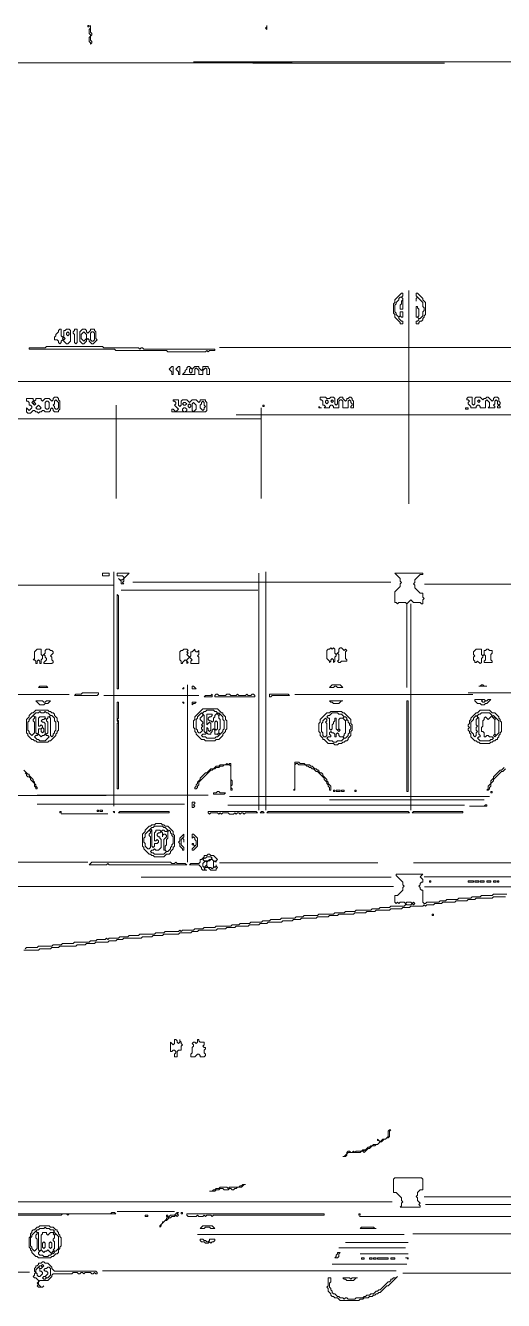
# Model space of a CAD drawing. Extents: x 12 to 2459, y 13 to 1740.
# Drawn here: x 1155 to 1514, y 783 to 1740 of the extents above; entities that cross this region are included whole.
import ezdxf

# ---------------------------------------------------------------- set-up
doc = ezdxf.new("R2010")
doc.units = 0
for name, color, linetype, lineweight in [('TRACE_CURVE', 6, 'Continuous', 0), ('TRACE_STRAIGHT', 5, 'Continuous', 0), ('TRACE_TEXT_SYMBOL', 6, 'Continuous', 0)]:
    doc.layers.add(name, color=color, linetype=linetype, lineweight=lineweight)

msp = doc.modelspace()

# ---------------------------------------------------------------- linework, layer by layer
at = {"layer": 'TRACE_CURVE', "color": 6}
for points in [[(1432, 1329), (1436, 1325), (1436, 1323), (1437, 1322), (1436, 1321), (1436, 1319), (1432, 1315), (1432, 1307), (1433, 1307), (1434, 1306), (1435, 1307), (1440, 1307), (1441, 1306), (1441, 1243), (1441, 1306), (1444, 1309), (1446, 1307), (1451, 1307), (1452, 1306), (1453, 1306), (1453, 1309), (1454, 1310), (1453, 1311), (1453, 1314), (1451, 1314), (1447, 1318), (1447, 1320), (1446, 1321), (1447, 1322), (1447, 1324), (1451, 1328), (1453, 1328), (1453, 1329)], [(1440, 1081), (1441, 1082), (1444, 1082), (1445, 1081), (1444, 1080), (1441, 1080)], [(1445, 1081), (1446, 1082), (1447, 1081), (1446, 1080)]]:
    msp.add_lwpolyline(points, close=True, dxfattribs=at)
for points in [[(1433, 1103), (1433, 1102), (1438, 1097), (1438, 1095), (1439, 1094), (1438, 1093), (1438, 1091), (1434, 1087), (1432, 1087), (1432, 1082), (1433, 1081), (1434, 1082), (1435, 1081), (1436, 1082), (1439, 1082), (1440, 1081), (1440, 1080), (1439, 1079), (1429, 1079), (1428, 1078), (1421, 1078), (1420, 1077), (1415, 1077), (1414, 1076), (1403, 1076), (1402, 1075), (1395, 1075), (1394, 1074), (1387, 1074), (1386, 1073), (1375, 1073), (1374, 1072), (1364, 1072), (1363, 1071), (1358, 1071), (1357, 1070), (1347, 1070), (1346, 1069), (1339, 1069), (1338, 1068), (1333, 1068), (1332, 1067), (1324, 1067), (1323, 1066), (1316, 1066), (1315, 1065), (1310, 1065), (1309, 1064), (1298, 1064), (1297, 1063), (1289, 1063), (1288, 1062), (1282, 1062), (1281, 1061), (1273, 1061), (1272, 1060), (1271, 1061), (1270, 1060), (1260, 1060), (1259, 1059), (1253, 1059), (1252, 1058), (1241, 1058), (1240, 1057)], [(1452, 1091), (1451, 1092), (1451, 1093), (1450, 1094), (1451, 1095), (1451, 1096), (1452, 1097), (1453, 1097), (1453, 1099), (1451, 1101), (1453, 1103), (1433, 1103)], [(1516, 1088), (1506, 1088), (1505, 1087), (1497, 1087), (1496, 1086), (1490, 1086), (1489, 1085), (1480, 1085), (1479, 1084), (1471, 1084), (1470, 1083), (1466, 1083), (1465, 1082), (1456, 1082), (1455, 1081), (1454, 1081), (1453, 1082), (1453, 1091), (1452, 1091)], [(1374, 1071), (1382, 1071), (1383, 1072), (1389, 1072), (1390, 1073), (1401, 1073), (1402, 1074), (1410, 1074), (1411, 1075), (1417, 1075), (1418, 1076), (1428, 1076), (1429, 1077), (1437, 1077), (1438, 1078), (1443, 1078), (1444, 1079), (1453, 1079), (1454, 1080), (1455, 1079), (1456, 1080), (1461, 1080), (1462, 1081), (1467, 1081), (1468, 1082), (1477, 1082), (1478, 1083), (1486, 1083), (1487, 1084), (1492, 1084), (1493, 1085), (1505, 1085), (1506, 1086), (1515, 1086)], [(1154, 1046), (1165, 1046), (1166, 1047), (1174, 1047), (1175, 1048), (1180, 1048), (1181, 1049), (1193, 1049), (1194, 1050), (1200, 1050), (1201, 1051), (1207, 1051), (1208, 1052), (1217, 1052), (1218, 1053), (1223, 1053), (1224, 1054), (1228, 1054), (1229, 1055), (1242, 1055), (1243, 1056), (1250, 1056), (1251, 1057), (1258, 1057), (1259, 1058), (1270, 1058), (1271, 1059), (1279, 1059), (1280, 1060), (1284, 1060), (1285, 1061), (1298, 1061), (1299, 1062), (1305, 1062), (1306, 1063), (1312, 1063), (1313, 1064), (1322, 1064), (1323, 1065), (1330, 1065), (1331, 1066), (1336, 1066), (1337, 1067), (1347, 1067), (1348, 1068), (1355, 1068), (1356, 1069), (1361, 1069), (1362, 1070), (1373, 1070), (1374, 1071)], [(1240, 1057), (1233, 1057), (1232, 1056), (1226, 1056), (1225, 1055), (1218, 1055), (1217, 1054), (1216, 1055), (1215, 1054), (1209, 1054), (1208, 1053), (1204, 1053), (1203, 1052), (1192, 1052), (1191, 1051), (1183, 1051), (1182, 1050), (1176, 1050), (1175, 1049), (1165, 1049), (1164, 1048), (1156, 1048), (1155, 1047)]]:
    msp.add_lwpolyline(points, dxfattribs=at)
at = {"layer": 'TRACE_STRAIGHT', "color": 5}
for p, q in [((1075.63, 1711.87), (1355, 1711.87)), ((1281, 1712.64), (1716, 1712.64)), ((1325.63, 1711.61), (1469.38, 1711.61)), ((1442.51, 1541), (1442.51, 1381)), ((1300.63, 1498.27), (1663.09, 1498.27)), ((1100, 1472.81), (1699, 1472.81)), ((1223.12, 1455), (1223.12, 1385)), ((1313, 1447.89), (1785, 1447.89)), ((1331.82, 1453), (1331.82, 1385)), ((1114.52, 1444.74), (1219.35, 1444.74)), ((1199, 1444.74), (1331.82, 1444.74)), ((1221.34, 1330), (1221.34, 1154)), ((1235.62, 1322.26), (1429, 1322.26)), ((1330.11, 1329), (1330.11, 1151)), ((1335.33, 1330), (1335.33, 1151)), ((1454.37, 1320.78), (1558, 1320.78)), ((1125.56, 1319.87), (1221.34, 1319.87)), ((1226.87, 1316.1), (1329.37, 1316.1)), ((1444.01, 1306), (1444.01, 1151)), ((1276.65, 1245), (1276.65, 1112)), ((1050, 1237.74), (1188, 1237.74)), ((1214, 1237.19), (1285, 1237.19)), ((1357, 1237.96), (1490.64, 1237.96)), ((1487, 1239), (1560, 1239)), ((854, 1161.96), (1215.63, 1161.96)), ((1164, 1162.4), (1292, 1162.4)), ((1308, 1161.38), (1503, 1161.38)), ((1383, 1158.74), (1499, 1158.74)), ((1164, 1155.56), (1274.38, 1155.56)), ((1306.85, 1154.71), (1484.38, 1154.71)), ((1181.87, 1148.39), (1216.88, 1148.39)), ((1142, 1112), (1202, 1112)), ((1300.62, 1111.42), (1419.38, 1111.42)), ((1446, 1111.4), (1618.85, 1111.4)), ((1241.87, 1100.73), (1429.38, 1100.73)), ((1454, 1100.96), (1579, 1100.96)), ((1125.63, 1093.75), (1431, 1093.75)), ((1454.38, 1093.55), (1555.62, 1093.55)), ((1125.02, 856.96), (1430, 856.96)), ((1454, 860.82), (1590.7, 860.82)), ((1455, 855.11), (1576.88, 855.11)), ((1224, 849.69), (1266.88, 849.69)), ((1405.62, 846.11), (1590.7, 846.11)), ((1445.62, 832.97), (1747, 832.97)), ((1284, 832.56), (1439, 832.56)), ((1395, 826.62), (1442, 826.62)), ((1390, 822.62), (1440, 822.62)), ((1406, 818.12), (1442, 818.12)), ((926, 804.2), (1158.13, 804.2)), ((1213, 805.21), (1433, 805.21)), ((1385, 810.25), (1441, 810.25)), ((1438.12, 803.42), (1613, 803.42))]:
    msp.add_line(p, q, dxfattribs=at)
at = {"layer": 'TRACE_TEXT_SYMBOL', "color": 6}
for points in [[(1202, 1740), (1203, 1740), (1203, 1739), (1202, 1739)], [(1204, 1740), (1204, 1738), (1203, 1737), (1203, 1734), (1204, 1733), (1204, 1732), (1203, 1731), (1203, 1728), (1204, 1727), (1204, 1726), (1205, 1727), (1205, 1728), (1204, 1729), (1204, 1732), (1205, 1733), (1205, 1734), (1204, 1735)], [(1336, 1740), (1336, 1739), (1335, 1738), (1336, 1737)], [(1437, 1539), (1432, 1534), (1432, 1532), (1431, 1531), (1431, 1524), (1432, 1523), (1432, 1521), (1436, 1517), (1436, 1516), (1438, 1516), (1438, 1518), (1437, 1518), (1435, 1520), (1435, 1521), (1436, 1522), (1437, 1521), (1438, 1521), (1438, 1525), (1436, 1525), (1436, 1522), (1435, 1521), (1433, 1523), (1433, 1524), (1432, 1525), (1432, 1530), (1433, 1531), (1433, 1532), (1435, 1534), (1435, 1535), (1436, 1536), (1437, 1536), (1438, 1535), (1438, 1534), (1437, 1533), (1437, 1531), (1436, 1530), (1436, 1527), (1438, 1527), (1438, 1535), (1437, 1536), (1438, 1537), (1438, 1539)], [(1448, 1539), (1448, 1537), (1449, 1536), (1448, 1535), (1448, 1533), (1448, 1535), (1449, 1536), (1453, 1532), (1453, 1529), (1454, 1528), (1454, 1526), (1453, 1525), (1453, 1522), (1451, 1520), (1450, 1520), (1449, 1521), (1450, 1522), (1450, 1527), (1449, 1528), (1449, 1529), (1448, 1529), (1448, 1521), (1449, 1521), (1450, 1520), (1450, 1519), (1449, 1518), (1448, 1518), (1448, 1516), (1450, 1516), (1450, 1517), (1451, 1518), (1452, 1518), (1453, 1519), (1453, 1520), (1454, 1521), (1454, 1522), (1455, 1523), (1455, 1532), (1453, 1534), (1453, 1535), (1449, 1539)], [(1181, 1512), (1180, 1511), (1180, 1510), (1178, 1508), (1178, 1507), (1177, 1506), (1177, 1504), (1179, 1504), (1180, 1503), (1180, 1502), (1181, 1501), (1182, 1502), (1182, 1503), (1183, 1504), (1186, 1501), (1187, 1501), (1189, 1503), (1189, 1511), (1188, 1512), (1186, 1512), (1185, 1511), (1184, 1511), (1184, 1507), (1183, 1506), (1182, 1507), (1182, 1512)], [(1183, 1505), (1184, 1506), (1185, 1505), (1184, 1504)], [(1186, 1509), (1187, 1510), (1188, 1509), (1188, 1508), (1187, 1507), (1186, 1508)], [(1192, 1512), (1192, 1511), (1191, 1510), (1191, 1509), (1192, 1508), (1192, 1502), (1193, 1501), (1194, 1502), (1194, 1512)], [(1198, 1512), (1196, 1510), (1196, 1503), (1198, 1501), (1199, 1501), (1201, 1503), (1201, 1504), (1202, 1505), (1203, 1504), (1203, 1503), (1205, 1501), (1206, 1501), (1209, 1504), (1208, 1505), (1208, 1510), (1207, 1511), (1207, 1512), (1204, 1512), (1204, 1511), (1202, 1509), (1201, 1510), (1201, 1511), (1200, 1512)], [(1199, 1510), (1201, 1508), (1201, 1505), (1199, 1503), (1197, 1505), (1197, 1508)], [(1204, 1509), (1205, 1510), (1206, 1510), (1207, 1509), (1207, 1504), (1206, 1503), (1205, 1503), (1204, 1504)], [(1171, 1499), (1170, 1498), (1158, 1498), (1158, 1497), (1222, 1497), (1223, 1496), (1261, 1496), (1262, 1495), (1290, 1495), (1291, 1496), (1292, 1495), (1293, 1496), (1297, 1496), (1297, 1497), (1244, 1497), (1243, 1498), (1242, 1498), (1241, 1497), (1240, 1498), (1214, 1498), (1213, 1499)], [(1265, 1484), (1263, 1482), (1265, 1480), (1265, 1478), (1266, 1478), (1266, 1484)], [(1270, 1484), (1268, 1482), (1270, 1480), (1270, 1478), (1271, 1478), (1271, 1484)], [(1277, 1484), (1276, 1483), (1276, 1482), (1275, 1481), (1275, 1480), (1273, 1478), (1282, 1478), (1282, 1482), (1283, 1483), (1285, 1481), (1285, 1478), (1288, 1478), (1288, 1481), (1290, 1483), (1291, 1482), (1291, 1478), (1293, 1478), (1293, 1482), (1292, 1483), (1292, 1484), (1288, 1484), (1288, 1482), (1287, 1481), (1285, 1483), (1285, 1484), (1282, 1484), (1280, 1482), (1278, 1484)], [(1278, 1482), (1279, 1483), (1280, 1482), (1280, 1480), (1279, 1479), (1278, 1480)], [(1177, 1461), (1176, 1460), (1176, 1459), (1175, 1458), (1173, 1460), (1170, 1460), (1168, 1458), (1167, 1459), (1167, 1460), (1163, 1460), (1163, 1459), (1162, 1458), (1161, 1459), (1161, 1460), (1156, 1460), (1156, 1458), (1157, 1458), (1158, 1457), (1158, 1455), (1159, 1455), (1160, 1454), (1160, 1453), (1158, 1451), (1156, 1453), (1156, 1450), (1157, 1449), (1159, 1449), (1161, 1451), (1162, 1451), (1163, 1450), (1164, 1450), (1165, 1449), (1166, 1450), (1167, 1450), (1168, 1451), (1169, 1451), (1170, 1450), (1173, 1450), (1174, 1451), (1174, 1452), (1175, 1453), (1176, 1452), (1176, 1451), (1177, 1450), (1180, 1450), (1180, 1451), (1181, 1452), (1181, 1458), (1180, 1459), (1180, 1460), (1179, 1461)], [(1160, 1457), (1161, 1458), (1162, 1457), (1161, 1456)], [(1161, 1456), (1162, 1457), (1163, 1456), (1162, 1455)], [(1165, 1455), (1167, 1453), (1166, 1452), (1164, 1452), (1163, 1453)], [(1170, 1457), (1171, 1458), (1172, 1458), (1173, 1457), (1173, 1453), (1172, 1452), (1171, 1452), (1170, 1453)], [(1177, 1458), (1178, 1459), (1180, 1457), (1180, 1453), (1179, 1452), (1178, 1452), (1177, 1453), (1177, 1454), (1176, 1455), (1177, 1456)], [(1266, 1459), (1266, 1458), (1267, 1458), (1268, 1457), (1268, 1456), (1267, 1455), (1270, 1452), (1268, 1450), (1266, 1452), (1265, 1452), (1265, 1450), (1290, 1450), (1291, 1451), (1291, 1457), (1290, 1458), (1290, 1459), (1286, 1459), (1286, 1458), (1285, 1457), (1283, 1459), (1280, 1459), (1278, 1457), (1276, 1459), (1273, 1459), (1272, 1458), (1272, 1455), (1271, 1454), (1270, 1455), (1270, 1459)], [(1273, 1456), (1274, 1457), (1275, 1457), (1276, 1456), (1275, 1455), (1274, 1455)], [(1277, 1455), (1278, 1456), (1279, 1455), (1279, 1454), (1278, 1453), (1277, 1454)], [(1280, 1456), (1281, 1457), (1283, 1455), (1283, 1452), (1281, 1450), (1280, 1451)], [(1287, 1457), (1288, 1458), (1289, 1457), (1289, 1455), (1290, 1454), (1289, 1453), (1289, 1452), (1288, 1451), (1286, 1453), (1286, 1455), (1287, 1456)], [(1333, 1455), (1334, 1455), (1334, 1454), (1333, 1454)], [(1376, 1461), (1376, 1459), (1377, 1459), (1378, 1458), (1378, 1455), (1379, 1455), (1380, 1454), (1379, 1453), (1383, 1453), (1383, 1454), (1384, 1455), (1385, 1455), (1386, 1454), (1386, 1453), (1390, 1453), (1390, 1458), (1391, 1459), (1392, 1459), (1393, 1458), (1393, 1453), (1397, 1453), (1397, 1458), (1398, 1459), (1399, 1458), (1399, 1457), (1400, 1456), (1400, 1455), (1399, 1454), (1399, 1453), (1401, 1453), (1401, 1458), (1400, 1459), (1400, 1460), (1399, 1461), (1398, 1461), (1397, 1460), (1396, 1460), (1396, 1459), (1395, 1458), (1393, 1460), (1393, 1461), (1391, 1461), (1389, 1459), (1389, 1456), (1388, 1455), (1387, 1456), (1387, 1460), (1386, 1461), (1384, 1461), (1383, 1460), (1381, 1460), (1380, 1461)], [(1380, 1458), (1381, 1459), (1382, 1458), (1382, 1457), (1381, 1456), (1380, 1457)], [(1384, 1458), (1385, 1459), (1386, 1458), (1385, 1457)], [(1487, 1461), (1486, 1460), (1486, 1459), (1487, 1459), (1488, 1458), (1487, 1457), (1487, 1456), (1489, 1454), (1489, 1453), (1493, 1453), (1493, 1454), (1494, 1455), (1495, 1455), (1496, 1454), (1496, 1453), (1500, 1453), (1500, 1458), (1501, 1459), (1503, 1457), (1503, 1454), (1502, 1453), (1507, 1453), (1507, 1454), (1506, 1455), (1507, 1456), (1507, 1458), (1508, 1459), (1509, 1458), (1509, 1456), (1510, 1455), (1509, 1454), (1509, 1453), (1511, 1453), (1511, 1454), (1510, 1455), (1511, 1456), (1511, 1457), (1510, 1458), (1510, 1460), (1509, 1461), (1507, 1461), (1506, 1460), (1506, 1459), (1505, 1458), (1502, 1461), (1501, 1461), (1500, 1460), (1499, 1460), (1498, 1459), (1496, 1461), (1493, 1461), (1492, 1460), (1492, 1456), (1491, 1455), (1490, 1456), (1490, 1461)], [(1494, 1458), (1495, 1459), (1496, 1458), (1495, 1457)], [(1273, 1452), (1274, 1453), (1275, 1453), (1276, 1452), (1276, 1451), (1275, 1450), (1274, 1450), (1273, 1451)], [(1375, 1454), (1375, 1453), (1377, 1453), (1376, 1453)], [(1485, 1453), (1487, 1453), (1487, 1452), (1485, 1452)], [(1213, 1329), (1213, 1327), (1218, 1327), (1218, 1329)], [(1224, 1329), (1224, 1327), (1228, 1327), (1229, 1326), (1229, 1325), (1228, 1324), (1226, 1324), (1225, 1325), (1227, 1323), (1227, 1321), (1229, 1321), (1228, 1322), (1229, 1323), (1229, 1325), (1233, 1329)], [(1224, 1313), (1224, 1242), (1225, 1242), (1225, 1312)], [(1384, 1273), (1383, 1272), (1382, 1272), (1381, 1271), (1381, 1265), (1383, 1263), (1383, 1262), (1384, 1263), (1384, 1264), (1385, 1265), (1386, 1264), (1386, 1262), (1387, 1263), (1387, 1266), (1388, 1267), (1388, 1268), (1389, 1269), (1390, 1268), (1390, 1264), (1389, 1263), (1390, 1262), (1391, 1262), (1392, 1263), (1396, 1263), (1396, 1264), (1395, 1265), (1395, 1270), (1396, 1271), (1395, 1272), (1394, 1271), (1392, 1273), (1391, 1273), (1390, 1272), (1390, 1270), (1388, 1268), (1387, 1269), (1387, 1272), (1386, 1273), (1385, 1272)], [(1164, 1272), (1162, 1270), (1162, 1265), (1161, 1264), (1162, 1264), (1163, 1263), (1163, 1261), (1164, 1261), (1164, 1263), (1165, 1264), (1166, 1263), (1166, 1261), (1167, 1261), (1167, 1264), (1168, 1265), (1168, 1267), (1169, 1268), (1170, 1267), (1170, 1266), (1171, 1265), (1171, 1264), (1169, 1262), (1169, 1261), (1175, 1261), (1176, 1262), (1176, 1263), (1175, 1264), (1175, 1266), (1174, 1267), (1176, 1269), (1176, 1270), (1175, 1271), (1174, 1271), (1173, 1272), (1171, 1272), (1170, 1271), (1170, 1269), (1168, 1267), (1167, 1268), (1167, 1272)], [(1274, 1272), (1273, 1271), (1272, 1271), (1271, 1270), (1271, 1264), (1272, 1263), (1272, 1261), (1273, 1261), (1273, 1262), (1275, 1264), (1276, 1263), (1276, 1261), (1277, 1262), (1276, 1263), (1276, 1264), (1278, 1266), (1280, 1264), (1279, 1263), (1279, 1261), (1285, 1261), (1285, 1266), (1284, 1267), (1285, 1268), (1285, 1271), (1284, 1270), (1283, 1270), (1282, 1271), (1282, 1272), (1280, 1270), (1279, 1270), (1279, 1267), (1278, 1266), (1276, 1268), (1277, 1269), (1276, 1270), (1277, 1271), (1276, 1272)], [(1493, 1272), (1491, 1270), (1491, 1268), (1492, 1267), (1491, 1266), (1491, 1264), (1492, 1263), (1492, 1262), (1493, 1262), (1494, 1263), (1496, 1261), (1497, 1262), (1497, 1265), (1498, 1266), (1498, 1267), (1499, 1268), (1500, 1267), (1500, 1264), (1499, 1263), (1499, 1262), (1505, 1262), (1505, 1263), (1504, 1264), (1504, 1268), (1505, 1269), (1505, 1271), (1503, 1271), (1502, 1272), (1501, 1272), (1500, 1271), (1499, 1271), (1499, 1268), (1498, 1267), (1497, 1268), (1497, 1272)], [(1385, 1245), (1383, 1243), (1386, 1243), (1387, 1244), (1388, 1244), (1389, 1243), (1393, 1243), (1391, 1245)], [(1497, 1245), (1496, 1244), (1495, 1244), (1501, 1244), (1499, 1244), (1498, 1245)], [(1166, 1244), (1165, 1243), (1172, 1243), (1171, 1244)], [(1198, 1239), (1197, 1238), (1193, 1238), (1192, 1237), (1209, 1237), (1210, 1238), (1210, 1239)], [(1274, 1243), (1273, 1242), (1274, 1242)], [(1280, 1244), (1280, 1242), (1283, 1242), (1281, 1244)], [(1295, 1238), (1294, 1237), (1290, 1237), (1289, 1236), (1295, 1236)], [(1298, 1238), (1297, 1237), (1297, 1236), (1327, 1236), (1327, 1237), (1326, 1238), (1325, 1238), (1324, 1237), (1322, 1237), (1321, 1238), (1320, 1237), (1315, 1237), (1314, 1238), (1313, 1237), (1309, 1237), (1308, 1238), (1306, 1238), (1305, 1237), (1300, 1237), (1299, 1238)], [(1338, 1238), (1338, 1236), (1339, 1236), (1340, 1237), (1353, 1237), (1352, 1238)], [(1163, 1226), (1161, 1224), (1160, 1224), (1158, 1222), (1158, 1221), (1156, 1219), (1156, 1209), (1157, 1208), (1157, 1207), (1160, 1204), (1161, 1204), (1162, 1203), (1163, 1203), (1164, 1202), (1172, 1202), (1173, 1203), (1174, 1203), (1178, 1207), (1178, 1208), (1179, 1209), (1179, 1210), (1180, 1211), (1180, 1217), (1179, 1218), (1179, 1220), (1177, 1222), (1177, 1223), (1176, 1224), (1175, 1224), (1174, 1225), (1173, 1225), (1172, 1226)], [(1165, 1224), (1166, 1225), (1167, 1224), (1169, 1224), (1170, 1225), (1171, 1224), (1172, 1224), (1174, 1222), (1173, 1221), (1172, 1221), (1172, 1220), (1171, 1219), (1170, 1220), (1170, 1221), (1166, 1221), (1165, 1220), (1165, 1214), (1166, 1214), (1167, 1215), (1168, 1214), (1168, 1213), (1167, 1212), (1165, 1212), (1165, 1209), (1164, 1208), (1163, 1209), (1163, 1221), (1162, 1221), (1161, 1222), (1163, 1224)], [(1163, 1233), (1166, 1230), (1169, 1230), (1170, 1231), (1172, 1231), (1174, 1233), (1171, 1233), (1170, 1232), (1169, 1232), (1168, 1233)], [(1224, 1232), (1224, 1218), (1225, 1217), (1224, 1216), (1224, 1167), (1225, 1167), (1225, 1218), (1224, 1219), (1225, 1220), (1225, 1232)], [(1273, 1232), (1274, 1231), (1274, 1232)], [(1280, 1232), (1280, 1230), (1281, 1231), (1282, 1231), (1283, 1232)], [(1288, 1227), (1282, 1221), (1282, 1219), (1281, 1218), (1281, 1213), (1282, 1212), (1282, 1210), (1283, 1209), (1283, 1208), (1287, 1204), (1289, 1204), (1290, 1203), (1297, 1203), (1298, 1204), (1300, 1204), (1303, 1207), (1303, 1208), (1305, 1210), (1305, 1211), (1306, 1212), (1306, 1218), (1305, 1219), (1305, 1221), (1303, 1223), (1303, 1224), (1302, 1224), (1299, 1227)], [(1290, 1225), (1291, 1226), (1296, 1226), (1297, 1225), (1298, 1225), (1299, 1224), (1297, 1222), (1297, 1221), (1296, 1220), (1296, 1218), (1295, 1217), (1294, 1218), (1293, 1218), (1292, 1219), (1292, 1220), (1293, 1221), (1294, 1221), (1295, 1222), (1295, 1223), (1291, 1223), (1291, 1215), (1293, 1217), (1294, 1216), (1294, 1211), (1293, 1210), (1292, 1211), (1292, 1212), (1291, 1213), (1291, 1210), (1290, 1209), (1289, 1210), (1289, 1222), (1288, 1223), (1288, 1224), (1289, 1225)], [(1384, 1225), (1383, 1224), (1381, 1224), (1376, 1219), (1376, 1217), (1375, 1216), (1375, 1210), (1376, 1209), (1376, 1207), (1378, 1205), (1378, 1204), (1379, 1204), (1382, 1201), (1386, 1201), (1387, 1200), (1389, 1200), (1390, 1201), (1392, 1201), (1393, 1202), (1394, 1202), (1395, 1203), (1396, 1203), (1397, 1204), (1397, 1205), (1399, 1207), (1399, 1210), (1400, 1211), (1400, 1215), (1399, 1216), (1399, 1219), (1394, 1224), (1393, 1224), (1392, 1225)], [(1383, 1233), (1384, 1232), (1385, 1232), (1386, 1231), (1390, 1231), (1392, 1233), (1393, 1233)], [(1441, 1233), (1442, 1233), (1442, 1165), (1441, 1165)], [(1496, 1226), (1494, 1224), (1493, 1224), (1489, 1220), (1489, 1219), (1488, 1218), (1488, 1216), (1487, 1215), (1487, 1214), (1488, 1213), (1487, 1212), (1487, 1211), (1488, 1210), (1488, 1209), (1489, 1208), (1489, 1206), (1492, 1203), (1493, 1203), (1494, 1202), (1495, 1202), (1496, 1201), (1503, 1201), (1504, 1202), (1505, 1202), (1506, 1203), (1507, 1203), (1508, 1204), (1509, 1204), (1509, 1205), (1510, 1206), (1510, 1207), (1511, 1208), (1511, 1209), (1512, 1210), (1512, 1217), (1511, 1218), (1511, 1219), (1510, 1220), (1510, 1221), (1507, 1224), (1505, 1224), (1503, 1226)], [(1492, 1234), (1492, 1233), (1494, 1231), (1496, 1231), (1497, 1230), (1499, 1230), (1500, 1231), (1501, 1231), (1504, 1234), (1502, 1234), (1501, 1233), (1500, 1233), (1499, 1234)], [(1497, 1233), (1498, 1234), (1499, 1234), (1500, 1233), (1499, 1232), (1498, 1232)], [(1161, 1222), (1162, 1221), (1162, 1220), (1161, 1219), (1161, 1218), (1162, 1217), (1162, 1209), (1160, 1207), (1158, 1209), (1158, 1210), (1157, 1211), (1157, 1217), (1158, 1218), (1158, 1219)], [(1169, 1219), (1170, 1220), (1171, 1219), (1171, 1218), (1172, 1217), (1172, 1209), (1171, 1208), (1170, 1209), (1170, 1216), (1169, 1217), (1168, 1217), (1167, 1218), (1168, 1219)], [(1173, 1221), (1174, 1222), (1175, 1222), (1177, 1220), (1177, 1218), (1178, 1217), (1178, 1211), (1177, 1210), (1177, 1209), (1176, 1208), (1176, 1207), (1175, 1206), (1174, 1207), (1174, 1220)], [(1287, 1224), (1288, 1223), (1288, 1222), (1286, 1220), (1286, 1219), (1288, 1217), (1288, 1216), (1287, 1215), (1288, 1214), (1287, 1213), (1287, 1212), (1288, 1211), (1286, 1209), (1285, 1209), (1284, 1210), (1284, 1211), (1283, 1212), (1283, 1219), (1284, 1220), (1284, 1221)], [(1297, 1217), (1298, 1218), (1299, 1217), (1299, 1212), (1298, 1211), (1297, 1212)], [(1299, 1223), (1300, 1224), (1301, 1223), (1300, 1222)], [(1300, 1222), (1301, 1223), (1303, 1221), (1303, 1219), (1304, 1218), (1304, 1212), (1303, 1211), (1303, 1210), (1301, 1208), (1300, 1209), (1300, 1211), (1301, 1212), (1301, 1219), (1300, 1220)], [(1380, 1220), (1381, 1219), (1381, 1218), (1380, 1217), (1381, 1216), (1381, 1207), (1380, 1206), (1379, 1206), (1378, 1207), (1378, 1209), (1377, 1210), (1377, 1216), (1378, 1217), (1378, 1218)], [(1385, 1224), (1389, 1224), (1390, 1223), (1392, 1223), (1394, 1221), (1393, 1220), (1391, 1220), (1390, 1219), (1390, 1212), (1389, 1211), (1388, 1212), (1388, 1220), (1387, 1220), (1387, 1218), (1386, 1217), (1386, 1216), (1385, 1215), (1385, 1212), (1384, 1211), (1383, 1212), (1383, 1220), (1382, 1220), (1381, 1221), (1382, 1222), (1383, 1222)], [(1393, 1220), (1394, 1221), (1395, 1221), (1396, 1220), (1396, 1219), (1395, 1218)], [(1395, 1218), (1396, 1219), (1397, 1218), (1397, 1217), (1398, 1216), (1398, 1215), (1399, 1214), (1399, 1212), (1398, 1211), (1398, 1209), (1397, 1208), (1397, 1207), (1395, 1205), (1394, 1205), (1393, 1206), (1394, 1207), (1394, 1208), (1395, 1209)], [(1493, 1222), (1494, 1221), (1494, 1220), (1493, 1219), (1493, 1215), (1494, 1214), (1493, 1213), (1493, 1211), (1494, 1210), (1493, 1209), (1493, 1207), (1492, 1206), (1491, 1207), (1491, 1208), (1489, 1210), (1489, 1217), (1491, 1219), (1491, 1220)], [(1496, 1223), (1497, 1224), (1503, 1224), (1505, 1222), (1502, 1219), (1500, 1221), (1499, 1220), (1499, 1219), (1498, 1218), (1498, 1214), (1497, 1213), (1497, 1210), (1498, 1210), (1499, 1209), (1499, 1206), (1500, 1206), (1501, 1207), (1502, 1207), (1503, 1206), (1505, 1206), (1506, 1205), (1505, 1204), (1504, 1204), (1503, 1203), (1496, 1203), (1494, 1205), (1495, 1206), (1496, 1206), (1496, 1207), (1495, 1208), (1495, 1220), (1494, 1221), (1494, 1222), (1495, 1223)], [(1505, 1221), (1506, 1222), (1507, 1221), (1506, 1220)], [(1506, 1220), (1507, 1221), (1508, 1220), (1507, 1219)], [(1507, 1219), (1508, 1220), (1510, 1218), (1510, 1209), (1508, 1207), (1507, 1208)], [(1164, 1207), (1165, 1208), (1167, 1206), (1168, 1207), (1169, 1207), (1170, 1208), (1171, 1207), (1172, 1207), (1173, 1206), (1170, 1203), (1166, 1203), (1165, 1204), (1164, 1204), (1162, 1206), (1163, 1207)], [(1167, 1212), (1168, 1213), (1169, 1212), (1169, 1210), (1168, 1209), (1167, 1210)], [(1295, 1211), (1296, 1212), (1297, 1211), (1297, 1208), (1299, 1208), (1300, 1207), (1299, 1206), (1298, 1206), (1297, 1205), (1291, 1205), (1290, 1206), (1288, 1206), (1287, 1207), (1288, 1208), (1290, 1208), (1291, 1209), (1292, 1208), (1294, 1208), (1294, 1209), (1295, 1210)], [(1299, 1208), (1300, 1209), (1301, 1208), (1300, 1207)], [(1383, 1209), (1384, 1210), (1385, 1209), (1386, 1209), (1387, 1208), (1387, 1206), (1388, 1206), (1388, 1208), (1389, 1209), (1390, 1208), (1390, 1207), (1391, 1206), (1393, 1206), (1394, 1205), (1392, 1203), (1389, 1203), (1388, 1202), (1386, 1202), (1385, 1203), (1383, 1203), (1381, 1205), (1382, 1206), (1384, 1206), (1384, 1207), (1383, 1208)], [(1389, 1211), (1390, 1212), (1391, 1211), (1390, 1210)], [(1506, 1207), (1507, 1208), (1508, 1207), (1507, 1206)], [(1357, 1187), (1357, 1167), (1356, 1166), (1357, 1166), (1357, 1185), (1358, 1186), (1359, 1186), (1360, 1185), (1365, 1185), (1366, 1184), (1367, 1184), (1368, 1183), (1369, 1183), (1370, 1182), (1371, 1182), (1373, 1180), (1374, 1180), (1379, 1175), (1379, 1174), (1381, 1172), (1381, 1171), (1382, 1170), (1382, 1169), (1383, 1168), (1383, 1166), (1384, 1166), (1384, 1169), (1382, 1171), (1382, 1172), (1381, 1173), (1381, 1174), (1378, 1177), (1378, 1178), (1377, 1179), (1376, 1179), (1375, 1180), (1375, 1181), (1374, 1181), (1373, 1182), (1372, 1182), (1370, 1184), (1369, 1184), (1368, 1185), (1365, 1185), (1364, 1186), (1361, 1186), (1360, 1187)], [(1306, 1186), (1305, 1185), (1301, 1185), (1300, 1184), (1298, 1184), (1296, 1182), (1294, 1182), (1291, 1179), (1290, 1179), (1286, 1175), (1286, 1174), (1284, 1172), (1284, 1171), (1283, 1170), (1283, 1169), (1282, 1168), (1282, 1167), (1283, 1167), (1284, 1168), (1284, 1169), (1285, 1170), (1285, 1172), (1294, 1181), (1295, 1181), (1296, 1182), (1297, 1182), (1298, 1183), (1300, 1183), (1301, 1184), (1303, 1184), (1304, 1185), (1308, 1185), (1309, 1184), (1309, 1166), (1310, 1166), (1310, 1167), (1309, 1168), (1309, 1169), (1310, 1170), (1310, 1173), (1309, 1174), (1309, 1186), (1308, 1186), (1307, 1185)], [(1299, 1165), (1298, 1164), (1296, 1164), (1296, 1163), (1304, 1163), (1305, 1164), (1301, 1164), (1300, 1165)], [(1386, 1166), (1387, 1166), (1387, 1165), (1386, 1165)], [(1388, 1166), (1391, 1166), (1391, 1165), (1388, 1165)], [(1392, 1166), (1394, 1166), (1394, 1165), (1392, 1165)], [(1402, 1166), (1403, 1166), (1403, 1165), (1402, 1165)], [(1504, 1165), (1505, 1165), (1505, 1164), (1504, 1164)], [(1181, 1150), (1182, 1150), (1182, 1149), (1181, 1149)], [(1209, 1151), (1210, 1151), (1210, 1150), (1209, 1150)], [(1211, 1151), (1213, 1151), (1213, 1150), (1211, 1150)], [(1221, 1150), (1222, 1149), (1222, 1150)], [(1226, 1150), (1225, 1149), (1263, 1149), (1263, 1150)], [(1280, 1157), (1280, 1153), (1281, 1153), (1282, 1154), (1281, 1155), (1282, 1156), (1282, 1157)], [(1292, 1150), (1292, 1149), (1293, 1148), (1294, 1149), (1299, 1149), (1300, 1148), (1301, 1149), (1302, 1148), (1303, 1149), (1307, 1149), (1308, 1148), (1311, 1148), (1312, 1149), (1313, 1148), (1314, 1149), (1315, 1149), (1316, 1148), (1317, 1149), (1318, 1149), (1319, 1148), (1320, 1149), (1329, 1149), (1328, 1150)], [(1332, 1150), (1331, 1149), (1334, 1149), (1333, 1150)], [(1337, 1150), (1336, 1149), (1443, 1149), (1442, 1150)], [(1446, 1150), (1445, 1149), (1483, 1149), (1483, 1150)], [(1500, 1155), (1499, 1154), (1488, 1154), (1501, 1154), (1501, 1155)], [(1253, 1141), (1252, 1140), (1250, 1140), (1249, 1139), (1248, 1139), (1245, 1136), (1245, 1135), (1243, 1133), (1243, 1124), (1244, 1123), (1244, 1122), (1248, 1118), (1249, 1118), (1250, 1117), (1251, 1117), (1252, 1116), (1259, 1116), (1261, 1118), (1263, 1118), (1264, 1119), (1264, 1120), (1266, 1122), (1266, 1123), (1267, 1124), (1267, 1132), (1266, 1133), (1266, 1135), (1262, 1139), (1260, 1139), (1259, 1140), (1258, 1140), (1257, 1141)], [(1251, 1138), (1252, 1139), (1258, 1139), (1259, 1138), (1260, 1138), (1262, 1136), (1261, 1135), (1260, 1135), (1259, 1136), (1258, 1136), (1257, 1135), (1256, 1136), (1253, 1136), (1253, 1135), (1252, 1134), (1252, 1128), (1253, 1128), (1254, 1129), (1255, 1128), (1255, 1127), (1254, 1126), (1252, 1126), (1252, 1124), (1251, 1123), (1250, 1124), (1250, 1136), (1249, 1137), (1250, 1138)], [(1248, 1136), (1249, 1135), (1249, 1134), (1248, 1133), (1248, 1132), (1249, 1131), (1249, 1123), (1248, 1122), (1247, 1122), (1245, 1124), (1245, 1126), (1244, 1127), (1244, 1130), (1245, 1131), (1245, 1133)], [(1248, 1136), (1249, 1137), (1250, 1136), (1249, 1135)], [(1256, 1134), (1257, 1135), (1258, 1134), (1258, 1131), (1258, 1132), (1259, 1133), (1260, 1133), (1261, 1132), (1261, 1131), (1259, 1129), (1259, 1121), (1260, 1121), (1261, 1120), (1259, 1118), (1252, 1118), (1251, 1119), (1250, 1119), (1249, 1120), (1250, 1121), (1251, 1121), (1252, 1122), (1253, 1121), (1255, 1121), (1257, 1123), (1257, 1129), (1256, 1130), (1256, 1131), (1255, 1131), (1254, 1132), (1254, 1133), (1255, 1134)], [(1262, 1135), (1263, 1136), (1264, 1135), (1264, 1134), (1265, 1133), (1265, 1132), (1266, 1131), (1266, 1126), (1265, 1125), (1265, 1124), (1264, 1123), (1264, 1122), (1262, 1120), (1261, 1120), (1260, 1121), (1260, 1124), (1261, 1125), (1261, 1129), (1262, 1130)], [(1274, 1133), (1271, 1130), (1271, 1128), (1270, 1127), (1271, 1126), (1271, 1124), (1273, 1122), (1273, 1121), (1274, 1121), (1274, 1123), (1272, 1125), (1272, 1129), (1273, 1130), (1274, 1129), (1274, 1127), (1274, 1129), (1273, 1130), (1274, 1131)], [(1280, 1133), (1280, 1130), (1281, 1131), (1282, 1130), (1282, 1129), (1283, 1128), (1283, 1125), (1282, 1124), (1281, 1125), (1281, 1126), (1280, 1126), (1280, 1125), (1281, 1125), (1282, 1124), (1280, 1122), (1280, 1121), (1281, 1121), (1284, 1124), (1284, 1130), (1281, 1133)], [(1205, 1112), (1203, 1110), (1216, 1110), (1217, 1111), (1218, 1110), (1276, 1110), (1275, 1111), (1269, 1111), (1268, 1112), (1267, 1111), (1265, 1111), (1264, 1112)], [(1292, 1118), (1291, 1117), (1289, 1117), (1289, 1116), (1287, 1114), (1286, 1114), (1286, 1112), (1285, 1111), (1279, 1111), (1278, 1110), (1285, 1110), (1287, 1108), (1287, 1107), (1288, 1106), (1291, 1106), (1290, 1106), (1289, 1107), (1290, 1108), (1292, 1108), (1294, 1106), (1298, 1106), (1298, 1107), (1299, 1108), (1298, 1109), (1298, 1110), (1298, 1109), (1297, 1108), (1296, 1109), (1296, 1112), (1297, 1113), (1298, 1112), (1298, 1113), (1299, 1114), (1296, 1117), (1294, 1117), (1293, 1118)], [(1290, 1115), (1291, 1116), (1294, 1116), (1295, 1115), (1294, 1114), (1293, 1114), (1292, 1113), (1289, 1113), (1288, 1114), (1289, 1115)], [(1290, 1113), (1291, 1112), (1291, 1110), (1289, 1108), (1288, 1109), (1288, 1111)], [(1293, 1113), (1294, 1114), (1295, 1114), (1296, 1113), (1296, 1108), (1295, 1107), (1294, 1108), (1292, 1108), (1291, 1109), (1291, 1112), (1292, 1113)], [(1458, 1098), (1459, 1098), (1459, 1097), (1458, 1097)], [(1487, 1098), (1491, 1098), (1491, 1097), (1487, 1097)], [(1492, 1098), (1495, 1098), (1495, 1097), (1492, 1097)], [(1496, 1098), (1499, 1098), (1499, 1097), (1496, 1097)], [(1501, 1098), (1504, 1098), (1504, 1097), (1501, 1097)], [(1506, 1098), (1508, 1098), (1508, 1097), (1506, 1097)], [(1509, 1098), (1510, 1098), (1510, 1097), (1509, 1097)], [(1460, 1073), (1460, 1072), (1461, 1072), (1461, 1073)], [(1267, 979), (1267, 976), (1266, 975), (1264, 977), (1264, 970), (1265, 970), (1266, 971), (1267, 971), (1268, 970), (1268, 969), (1267, 968), (1267, 966), (1269, 966), (1269, 970), (1270, 971), (1272, 971), (1272, 974), (1273, 975), (1272, 976), (1272, 977), (1271, 978), (1271, 979), (1271, 977), (1270, 976), (1269, 977), (1269, 978), (1268, 979)], [(1284, 979), (1284, 977), (1283, 976), (1282, 977), (1281, 977), (1280, 976), (1281, 975), (1281, 974), (1280, 973), (1280, 969), (1279, 968), (1279, 966), (1282, 966), (1284, 968), (1285, 968), (1286, 967), (1286, 966), (1289, 966), (1290, 967), (1290, 968), (1289, 969), (1289, 971), (1290, 972), (1290, 973), (1289, 973), (1288, 974), (1289, 975), (1289, 977), (1286, 977), (1285, 978), (1285, 979)], [(1428, 911), (1427, 910), (1427, 906), (1425, 904), (1423, 904), (1421, 902), (1419, 904), (1419, 903), (1420, 903), (1421, 902), (1419, 900), (1416, 900), (1415, 899), (1414, 899), (1413, 898), (1412, 898), (1410, 896), (1408, 896), (1407, 895), (1403, 895), (1402, 894), (1401, 895), (1400, 894), (1399, 894), (1398, 895), (1397, 895), (1396, 894), (1396, 893), (1394, 891), (1393, 891), (1395, 891), (1396, 892), (1396, 893), (1397, 894), (1406, 894), (1407, 895), (1408, 895), (1409, 894), (1412, 897), (1413, 897), (1415, 899), (1417, 899), (1418, 900), (1419, 900), (1421, 902), (1422, 902), (1424, 904), (1425, 904), (1426, 905), (1427, 905), (1428, 906), (1428, 910), (1429, 911)], [(1408, 895), (1409, 896), (1410, 895), (1409, 894)], [(1432, 875), (1431, 874), (1431, 864), (1433, 864), (1437, 860), (1437, 858), (1438, 857), (1437, 856), (1437, 854), (1436, 853), (1451, 853), (1451, 854), (1450, 855), (1451, 856), (1449, 858), (1449, 860), (1448, 861), (1449, 862), (1449, 864), (1451, 866), (1453, 866), (1453, 874), (1452, 875)], [(1318, 870), (1317, 869), (1316, 869), (1315, 868), (1308, 868), (1307, 867), (1306, 868), (1301, 868), (1300, 867), (1298, 867), (1297, 866), (1296, 866), (1295, 865), (1293, 865), (1297, 865), (1298, 866), (1300, 866), (1301, 867), (1303, 867), (1304, 866), (1307, 866), (1308, 867), (1309, 867), (1310, 866), (1311, 866), (1312, 867), (1313, 867), (1314, 868), (1317, 868), (1319, 870), (1320, 870)], [(1220, 849), (1219, 848), (1109, 848), (1109, 847), (1182, 847), (1183, 848), (1186, 848), (1187, 847), (1188, 848), (1223, 848), (1222, 849)], [(1245, 847), (1247, 847), (1247, 846), (1245, 846)], [(1269, 849), (1267, 847), (1264, 847), (1262, 845), (1261, 845), (1261, 844), (1259, 842), (1258, 842), (1258, 841), (1256, 839), (1256, 838), (1257, 839), (1257, 840), (1260, 843), (1261, 843), (1263, 845), (1264, 845), (1265, 846), (1267, 846), (1268, 847), (1269, 846), (1270, 847), (1269, 848), (1270, 849)], [(1261, 847), (1262, 847), (1262, 846), (1261, 846)], [(1272, 849), (1273, 849), (1273, 848), (1272, 848)], [(1276, 848), (1276, 847), (1277, 846), (1283, 846), (1284, 847), (1285, 846), (1288, 846), (1289, 847), (1290, 846), (1291, 847), (1294, 847), (1295, 846), (1296, 847), (1379, 847), (1379, 848)], [(1405, 848), (1406, 848), (1406, 847), (1405, 847)], [(1166, 839), (1165, 838), (1164, 838), (1162, 836), (1161, 836), (1160, 835), (1160, 834), (1159, 833), (1159, 831), (1158, 830), (1158, 823), (1159, 822), (1159, 821), (1160, 820), (1160, 819), (1163, 816), (1164, 816), (1165, 815), (1174, 815), (1175, 816), (1176, 816), (1178, 818), (1179, 818), (1180, 819), (1180, 821), (1181, 822), (1181, 823), (1182, 824), (1182, 830), (1181, 831), (1181, 832), (1180, 833), (1180, 834), (1179, 835), (1179, 836), (1178, 836), (1176, 838), (1174, 838), (1173, 839)], [(1163, 835), (1164, 834), (1164, 833), (1163, 832), (1163, 830), (1164, 829), (1164, 822), (1162, 820), (1160, 822), (1160, 823), (1159, 824), (1159, 830), (1160, 831), (1160, 832)], [(1169, 837), (1170, 838), (1171, 837), (1173, 837), (1174, 836), (1176, 836), (1177, 835), (1176, 834), (1174, 834), (1172, 832), (1171, 833), (1171, 834), (1168, 834), (1168, 833), (1167, 832), (1167, 821), (1166, 820), (1165, 821), (1165, 834), (1164, 834), (1163, 835), (1164, 836), (1165, 836), (1166, 837)], [(1176, 833), (1177, 834), (1178, 833), (1177, 832)], [(1177, 832), (1178, 833), (1180, 831), (1180, 822), (1178, 820), (1177, 820), (1176, 821), (1177, 822), (1177, 827), (1176, 828), (1176, 829), (1177, 830)], [(1288, 839), (1286, 837), (1289, 837), (1290, 838), (1293, 838), (1294, 837), (1297, 837), (1295, 839)], [(1407, 838), (1406, 837), (1418, 837), (1417, 837), (1416, 838)], [(1168, 826), (1169, 827), (1170, 826), (1170, 823), (1169, 822), (1168, 823)], [(1173, 826), (1174, 827), (1175, 826), (1175, 823), (1174, 822), (1173, 823)], [(1286, 829), (1286, 828), (1287, 827), (1289, 827), (1290, 826), (1292, 826), (1293, 827), (1294, 826), (1295, 827), (1296, 827), (1297, 828), (1297, 829), (1293, 829), (1293, 828), (1292, 827), (1291, 827), (1290, 828), (1289, 828), (1288, 829)], [(1167, 821), (1169, 819), (1170, 820), (1171, 820), (1172, 821), (1175, 818), (1174, 817), (1173, 817), (1172, 816), (1169, 816), (1168, 817), (1166, 817), (1165, 818), (1165, 819)], [(1175, 819), (1176, 820), (1177, 819), (1176, 818)], [(1389, 819), (1389, 818), (1388, 817), (1388, 816), (1387, 815), (1389, 815), (1390, 816), (1390, 818), (1391, 819)], [(1407, 815), (1409, 815), (1409, 814), (1407, 814)], [(1413, 815), (1415, 815), (1415, 814), (1413, 814)], [(1416, 815), (1418, 815), (1418, 814), (1416, 814)], [(1419, 815), (1427, 815), (1427, 814), (1419, 814)], [(1429, 815), (1432, 815), (1432, 814), (1429, 814)], [(1440, 815), (1441, 815), (1442, 814), (1442, 815)], [(1168, 812), (1167, 811), (1165, 811), (1165, 810), (1164, 809), (1163, 809), (1163, 808), (1162, 807), (1162, 805), (1163, 804), (1162, 803), (1162, 802), (1161, 801), (1162, 800), (1163, 800), (1165, 798), (1165, 797), (1164, 796), (1165, 795), (1164, 794), (1165, 793), (1168, 793), (1169, 794), (1168, 793), (1167, 793), (1165, 795), (1165, 797), (1166, 798), (1172, 798), (1175, 801), (1175, 802), (1176, 803), (1190, 803), (1191, 804), (1194, 804), (1195, 803), (1196, 803), (1197, 804), (1198, 804), (1199, 803), (1200, 804), (1204, 804), (1205, 803), (1206, 803), (1207, 804), (1208, 803), (1209, 803), (1209, 804), (1208, 805), (1177, 805), (1175, 807), (1175, 808), (1172, 811), (1170, 811), (1169, 812)], [(1165, 808), (1166, 807), (1166, 805), (1167, 805), (1168, 804), (1168, 803), (1166, 801), (1165, 801), (1164, 802), (1164, 803), (1163, 804), (1163, 806)], [(1165, 808), (1166, 809), (1167, 809), (1168, 808), (1167, 807), (1166, 807)], [(1167, 809), (1168, 810), (1169, 809), (1168, 808)], [(1171, 807), (1172, 808), (1173, 808), (1174, 807), (1174, 802), (1172, 800), (1171, 800), (1170, 801), (1172, 803), (1172, 804), (1171, 805), (1170, 805), (1169, 806), (1170, 807)], [(1168, 800), (1169, 801), (1170, 801), (1171, 800), (1170, 799), (1169, 799)], [(1393, 800), (1394, 799), (1395, 799), (1396, 798), (1401, 798), (1403, 800), (1404, 800), (1400, 800), (1399, 799), (1398, 800)]]:
    msp.add_lwpolyline(points, close=True, dxfattribs=at)
for points in [[(1155, 1179), (1156, 1178), (1156, 1177), (1157, 1176), (1158, 1176), (1159, 1175), (1159, 1174), (1162, 1171), (1162, 1169), (1163, 1168), (1163, 1167), (1164, 1167), (1164, 1168), (1163, 1169), (1163, 1170), (1162, 1171), (1162, 1172), (1161, 1173), (1161, 1174), (1158, 1177), (1158, 1178), (1157, 1178), (1154, 1181)], [(1514, 1183), (1512, 1181), (1511, 1181), (1506, 1176), (1506, 1175), (1504, 1173), (1504, 1171), (1502, 1169), (1502, 1167), (1501, 1166), (1502, 1166), (1503, 1167), (1503, 1168), (1504, 1169), (1504, 1171), (1506, 1173), (1506, 1174), (1512, 1180), (1513, 1180), (1515, 1182)], [(1434, 801), (1433, 800), (1431, 800), (1430, 799), (1429, 799), (1429, 798), (1428, 797), (1427, 797), (1421, 791), (1420, 791), (1419, 790), (1418, 790), (1416, 788), (1414, 788), (1413, 787), (1411, 787), (1410, 786), (1409, 786), (1408, 785), (1403, 785), (1402, 784), (1397, 784), (1396, 785), (1395, 785), (1394, 784), (1393, 785), (1391, 785), (1390, 786), (1389, 786), (1387, 788), (1386, 788), (1385, 789), (1385, 790), (1384, 791), (1384, 792), (1383, 793), (1383, 796), (1384, 797), (1384, 800), (1382, 800), (1382, 794), (1381, 793), (1382, 792), (1382, 790), (1384, 788), (1384, 787), (1385, 786), (1386, 786), (1387, 785), (1389, 785), (1391, 783), (1405, 783), (1406, 784), (1408, 784), (1409, 785), (1412, 785), (1413, 786), (1415, 786), (1416, 787), (1417, 787), (1418, 788), (1419, 788), (1420, 789), (1421, 789)], [(1421, 789), (1426, 794), (1427, 794), (1434, 801)]]:
    msp.add_lwpolyline(points, dxfattribs=at)

doc.saveas('drawing.dxf')
